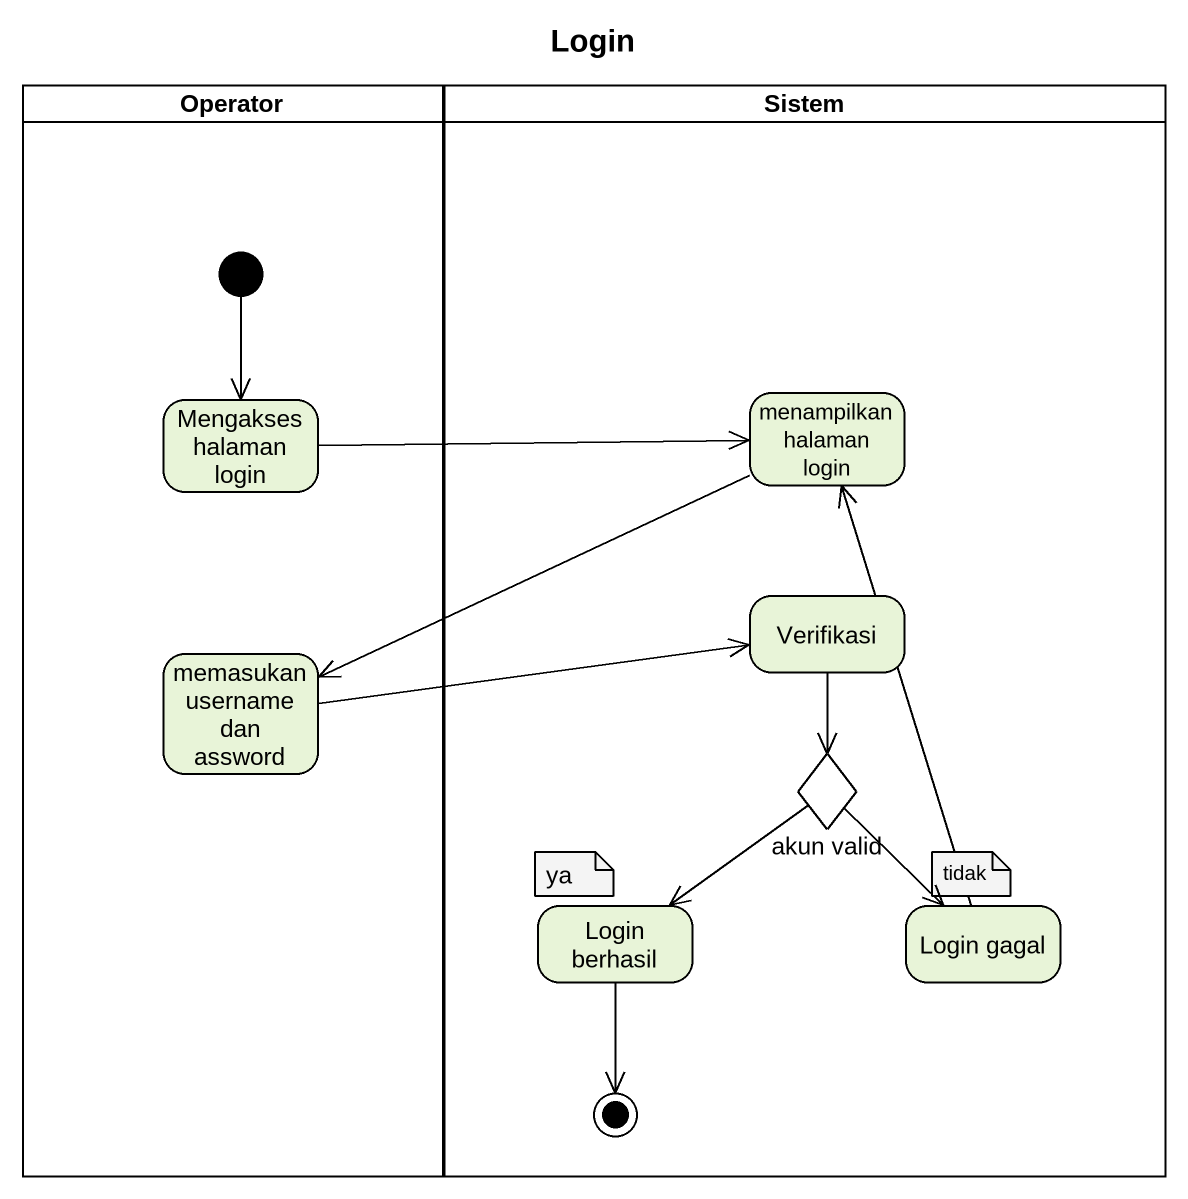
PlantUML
@startuml
title Login
hide empty description
state Operator <<partition>> {
  state "Mengakses halaman login" as Mengakses_halaman_login
  state "memasukan username dan assword" as memasukan_username_dan
  [*] --> Mengakses_halaman_login
}
state Sistem <<partition>> {
  state "menampilkan halaman login" as menampilkan_halaman_login
  state Verifikasi
  state "akun valid" as akun_valid <<choice>>
  state "Login berhasil" as Login_berhasil
  state "Login gagal" as Login_gagal
  Login_berhasil --> [*]
}
Mengakses_halaman_login -right-> menampilkan_halaman_login
menampilkan_halaman_login -left-> memasukan_username_dan
memasukan_username_dan -right-> Verifikasi
Verifikasi --> akun_valid
akun_valid --> Login_berhasil
akun_valid --> Login_gagal
Login_gagal -up-> menampilkan_halaman_login
note as N1
  ya
end note
note as N2
  tidak
end note
@enduml
